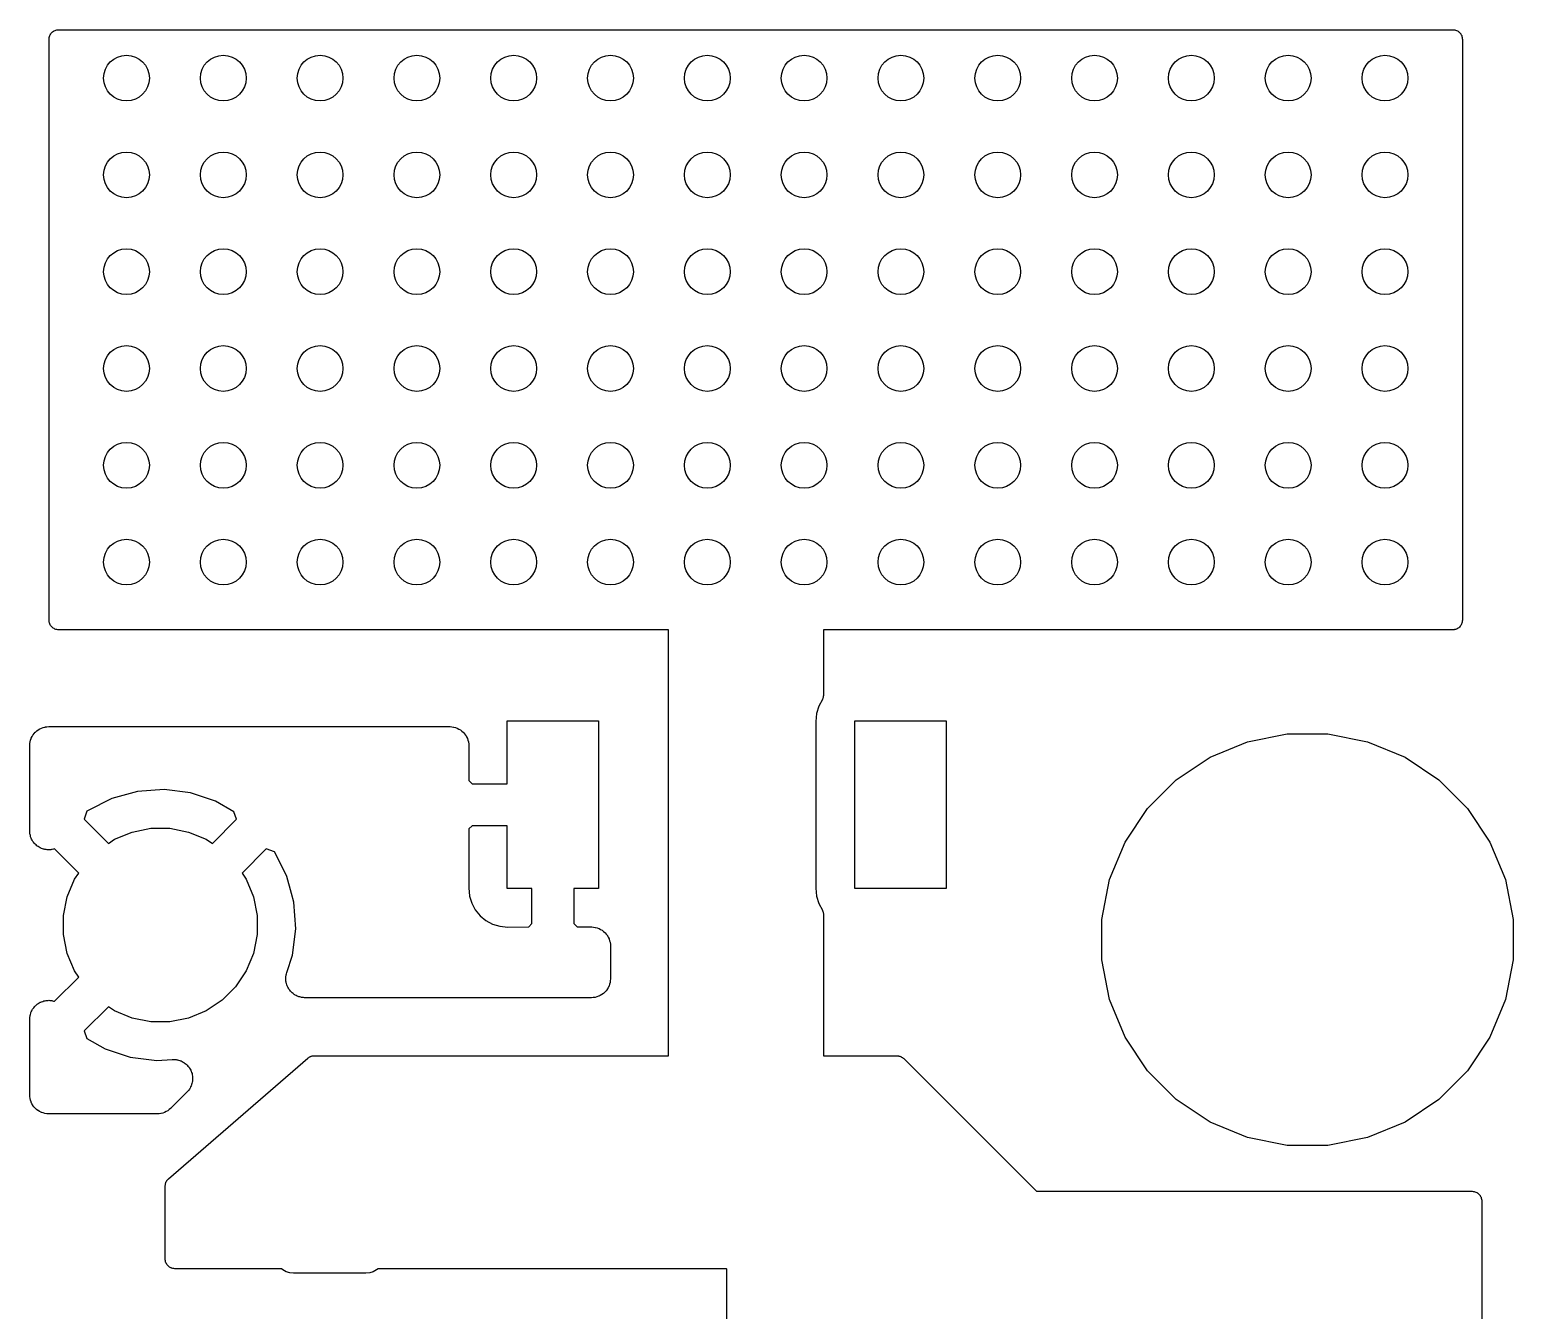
# Model space of a CAD drawing. Extents: x 3.02 to 5.79, y -2.33 to -0.9.
# Drawn here: x 5.02 to 5.786, y -1.581 to -0.92 of the extents above; entities that cross this region are included whole.
import ezdxf

# ---------------------------------------------------------------- set-up
doc = ezdxf.new("R2010")
doc.units = 0
doc.header["$MEASUREMENT"] = 0
doc.layers.add('BLACK', color=7, linetype='CONTINUOUS')

msp = doc.modelspace()

# ---------------------------------------------------------------- linework, layer by layer
at = {"layer": 'BLACK', "linetype": 'CONTINUOUS'}
for p, q in [((5.03, -0.92493), (5.03005, -0.92446)), ((5.03, -0.92496), (5.03, -0.92493)), ((5.03, -0.92497), (5.03, -0.92496)), ((5.03, -0.925), (5.03, -0.92497)), ((5.03, -0.92497), (5.03, -0.92497)), ((5.03, -1.225), (5.03, -0.925)), ((5.03005, -0.92446), (5.0301, -0.924)), ((5.0301, -0.924), (5.03011, -0.92398)), ((5.03011, -0.92396), (5.03025, -0.92351)), ((5.03011, -0.92398), (5.03011, -0.92396)), ((5.03025, -0.92351), (5.03039, -0.92306)), ((5.03039, -0.92306), (5.0304, -0.92305)), ((5.0304, -0.92303), (5.03063, -0.92262)), ((5.0304, -0.92305), (5.0304, -0.92303)), ((5.03063, -0.92262), (5.03085, -0.9222)), ((5.03085, -0.9222), (5.03087, -0.92219)), ((5.03087, -0.92217), (5.03118, -0.92182)), ((5.03087, -0.92219), (5.03087, -0.92217)), ((5.03118, -0.92182), (5.03148, -0.92145)), ((5.03148, -0.92145), (5.03149, -0.92144)), ((5.03149, -0.92144), (5.0315, -0.92143)), ((5.0315, -0.92143), (5.03187, -0.92113)), ((5.03187, -0.92113), (5.03223, -0.92083)), ((5.03223, -0.92083), (5.03225, -0.92083)), ((5.03225, -0.92083), (5.03226, -0.92082)), ((5.03226, -0.92082), (5.03268, -0.9206)), ((5.03268, -0.9206), (5.03309, -0.92038)), ((5.03309, -0.92038), (5.03311, -0.92037)), ((5.03311, -0.92037), (5.03313, -0.92036)), ((5.03313, -0.92036), (5.03358, -0.92023)), ((5.03358, -0.92023), (5.03403, -0.92009)), ((5.03403, -0.92009), (5.03405, -0.92009)), ((5.03405, -0.92009), (5.03406, -0.92009)), ((5.03406, -0.92009), (5.03453, -0.92005)), ((5.03453, -0.92005), (5.035, -0.92)), ((5.035, -0.92), (5.755, -0.92)), ((5.755, -0.92), (5.75503, -0.92)), ((5.75503, -0.92), (5.75503, -0.92)), ((5.75503, -0.92), (5.75504, -0.92)), ((5.75504, -0.92), (5.75507, -0.92)), ((5.75507, -0.92), (5.75554, -0.92005)), ((5.75554, -0.92005), (5.75601, -0.9201)), ((5.75601, -0.9201), (5.75602, -0.92011)), ((5.75602, -0.92011), (5.75604, -0.92011)), ((5.75604, -0.92011), (5.75649, -0.92025)), ((5.75649, -0.92025), (5.75694, -0.92039)), ((5.75694, -0.92039), (5.75695, -0.9204)), ((5.75695, -0.9204), (5.75697, -0.9204)), ((5.75697, -0.9204), (5.75738, -0.92063)), ((5.75738, -0.92063), (5.7578, -0.92085)), ((5.7578, -0.92085), (5.75781, -0.92087)), ((5.75781, -0.92087), (5.75782, -0.92087)), ((5.75782, -0.92087), (5.75818, -0.92118)), ((5.75818, -0.92118), (5.75855, -0.92148)), ((5.75855, -0.92148), (5.75856, -0.92149)), ((5.75856, -0.92149), (5.75857, -0.9215)), ((5.75857, -0.9215), (5.75887, -0.92187)), ((5.75887, -0.92187), (5.75916, -0.92223)), ((5.75916, -0.92223), (5.75917, -0.92225)), ((5.75917, -0.92225), (5.75918, -0.92226)), ((5.75918, -0.92226), (5.7594, -0.92268)), ((5.7594, -0.92268), (5.75962, -0.92309)), ((5.75962, -0.92309), (5.75963, -0.92311)), ((5.75963, -0.92311), (5.75964, -0.92313)), ((5.75964, -0.92313), (5.75977, -0.92358)), ((5.75977, -0.92358), (5.7599, -0.92403)), ((5.7599, -0.92403), (5.75991, -0.92405)), ((5.75991, -0.92405), (5.75991, -0.92406)), ((5.75991, -0.92406), (5.75995, -0.92453)), ((5.75995, -0.92453), (5.76, -0.925)), ((5.76, -0.925), (5.76, -1.225)), ((5.03005, -1.22547), (5.03, -1.225)), ((5.03009, -1.22594), (5.03005, -1.22547)), ((5.03009, -1.22595), (5.03009, -1.22594)), ((5.0301, -1.22597), (5.03009, -1.22595)), ((5.03023, -1.22642), (5.0301, -1.22597)), ((5.75989, -1.22604), (5.75975, -1.22649)), ((5.7599, -1.22601), (5.75989, -1.22602)), ((5.75989, -1.22602), (5.75989, -1.22604)), ((5.75995, -1.22554), (5.7599, -1.22601)), ((5.76, -1.22507), (5.75995, -1.22554)), ((5.76, -1.225), (5.76, -1.22503)), ((5.76, -1.22503), (5.76, -1.22503)), ((5.76, -1.22503), (5.76, -1.22504)), ((5.76, -1.22504), (5.76, -1.22507)), ((5.03036, -1.22687), (5.03023, -1.22642)), ((5.03037, -1.22689), (5.03036, -1.22687)), ((5.03038, -1.22691), (5.03037, -1.22689)), ((5.0306, -1.22732), (5.03038, -1.22691)), ((5.03082, -1.22774), (5.0306, -1.22732)), ((5.03083, -1.22775), (5.03082, -1.22774)), ((5.03084, -1.22777), (5.03083, -1.22775)), ((5.03113, -1.22813), (5.03084, -1.22777)), ((5.03143, -1.2285), (5.03113, -1.22813)), ((5.03144, -1.22851), (5.03143, -1.2285)), ((5.03145, -1.22852), (5.03144, -1.22851)), ((5.03182, -1.22882), (5.03145, -1.22852)), ((5.03218, -1.22913), (5.03182, -1.22882)), ((5.03219, -1.22913), (5.03218, -1.22913)), ((5.0322, -1.22915), (5.03219, -1.22913)), ((5.03262, -1.22937), (5.0322, -1.22915)), ((5.03303, -1.2296), (5.03262, -1.22937)), ((5.03305, -1.2296), (5.03303, -1.2296)), ((5.03306, -1.22961), (5.03305, -1.2296)), ((5.03351, -1.22975), (5.03306, -1.22961)), ((5.03396, -1.22989), (5.03351, -1.22975)), ((5.03398, -1.22989), (5.03396, -1.22989)), ((5.03399, -1.2299), (5.03398, -1.22989)), ((5.03446, -1.22995), (5.03399, -1.2299)), ((5.03493, -1.23), (5.03446, -1.22995)), ((5.03496, -1.23), (5.03493, -1.23)), ((5.03497, -1.23), (5.03496, -1.23)), ((5.035, -1.23), (5.03497, -1.23)), ((5.03497, -1.23), (5.03497, -1.23)), ((5.34975, -1.23), (5.035, -1.23)), ((5.34998, -1.23002), (5.34975, -1.23)), ((5.35, -1.23025), (5.34998, -1.23002)), ((5.35, -1.44975), (5.35, -1.23025)), ((5.43002, -1.23002), (5.43, -1.23025)), ((5.43, -1.23025), (5.43, -1.26357)), ((5.43025, -1.23), (5.43002, -1.23002)), ((5.755, -1.23), (5.43025, -1.23)), ((5.75547, -1.22995), (5.755, -1.23)), ((5.75594, -1.22991), (5.75547, -1.22995)), ((5.75595, -1.22991), (5.75594, -1.22991)), ((5.75597, -1.2299), (5.75595, -1.22991)), ((5.75642, -1.22977), (5.75597, -1.2299)), ((5.75687, -1.22964), (5.75642, -1.22977)), ((5.75689, -1.22963), (5.75687, -1.22964)), ((5.75691, -1.22962), (5.75689, -1.22963)), ((5.75732, -1.2294), (5.75691, -1.22962)), ((5.75774, -1.22918), (5.75732, -1.2294)), ((5.75775, -1.22917), (5.75774, -1.22918)), ((5.75777, -1.22916), (5.75775, -1.22917)), ((5.75813, -1.22887), (5.75777, -1.22916)), ((5.7585, -1.22857), (5.75813, -1.22887)), ((5.75851, -1.22856), (5.7585, -1.22857)), ((5.75852, -1.22855), (5.75851, -1.22856)), ((5.75882, -1.22818), (5.75852, -1.22855)), ((5.75913, -1.22782), (5.75882, -1.22818)), ((5.75915, -1.2278), (5.75913, -1.22781)), ((5.75913, -1.22781), (5.75913, -1.22782)), ((5.75937, -1.22738), (5.75915, -1.2278)), ((5.7596, -1.22697), (5.75937, -1.22738)), ((5.75961, -1.22694), (5.7596, -1.22695)), ((5.7596, -1.22695), (5.7596, -1.22697)), ((5.75975, -1.22649), (5.75961, -1.22694)), ((5.42992, -1.26433), (5.42989, -1.26461)), ((5.42998, -1.26407), (5.42992, -1.26433)), ((5.43, -1.26364), (5.42998, -1.26385)), ((5.42998, -1.26385), (5.42998, -1.26407)), ((5.43, -1.26357), (5.43, -1.26364)), ((5.42757, -1.26936), (5.42643, -1.27313)), ((5.42941, -1.26592), (5.42757, -1.26936)), ((5.42949, -1.26572), (5.42941, -1.26592)), ((5.4296, -1.26554), (5.42949, -1.26572)), ((5.42968, -1.26528), (5.4296, -1.26554)), ((5.42978, -1.26502), (5.42968, -1.26528)), ((5.42983, -1.26481), (5.42978, -1.26502)), ((5.42989, -1.26461), (5.42983, -1.26481)), ((5.26661, -1.30953), (5.26661, -1.27705)), ((5.26661, -1.27705), (5.31386, -1.27705)), ((5.31386, -1.27705), (5.31386, -1.36366)), ((5.42643, -1.27313), (5.42602, -1.27729)), ((5.42602, -1.27729), (5.42602, -1.36342)), ((5.44614, -1.36366), (5.44614, -1.27705)), ((5.44614, -1.27705), (5.49339, -1.27705)), ((5.49339, -1.27705), (5.49339, -1.36366)), ((5.02022, -1.2878), (5.0205, -1.28691)), ((5.0205, -1.28691), (5.02077, -1.28603)), ((5.02077, -1.28603), (5.02079, -1.286)), ((5.02079, -1.286), (5.0208, -1.28597)), ((5.0208, -1.28597), (5.02124, -1.28515)), ((5.02124, -1.28515), (5.02168, -1.28434)), ((5.02168, -1.28434), (5.0217, -1.28431)), ((5.0217, -1.28431), (5.02172, -1.28428)), ((5.02172, -1.28428), (5.02232, -1.28357)), ((5.02232, -1.28357), (5.02291, -1.28286)), ((5.02291, -1.28286), (5.02293, -1.28284)), ((5.02293, -1.28284), (5.02296, -1.28281)), ((5.02296, -1.28281), (5.02368, -1.28223)), ((5.02368, -1.28223), (5.0244, -1.28164)), ((5.0244, -1.28164), (5.02443, -1.28163)), ((5.02443, -1.28163), (5.02445, -1.28161)), ((5.02445, -1.28161), (5.02527, -1.28118)), ((5.02527, -1.28118), (5.02609, -1.28074)), ((5.02609, -1.28074), (5.02612, -1.28073)), ((5.02612, -1.28073), (5.02616, -1.28072)), ((5.02616, -1.28072), (5.02704, -1.28046)), ((5.02704, -1.28046), (5.02793, -1.28019)), ((5.02793, -1.28019), (5.02797, -1.28018)), ((5.02797, -1.28018), (5.028, -1.28017)), ((5.028, -1.28017), (5.02892, -1.28009)), ((5.02892, -1.28009), (5.02984, -1.28)), ((5.02984, -1.28), (5.237, -1.28)), ((5.237, -1.28), (5.23702, -1.28)), ((5.23702, -1.28), (5.23702, -1.28)), ((5.23702, -1.28), (5.23703, -1.28)), ((5.23703, -1.28), (5.23713, -1.28)), ((5.23713, -1.28), (5.23804, -1.2801)), ((5.23804, -1.2801), (5.23894, -1.28019)), ((5.23894, -1.28019), (5.23899, -1.28021)), ((5.23899, -1.28021), (5.23904, -1.28022)), ((5.23904, -1.28022), (5.23991, -1.28049)), ((5.23991, -1.28049), (5.24077, -1.28075)), ((5.24077, -1.28075), (5.24082, -1.28078)), ((5.24082, -1.28078), (5.24087, -1.2808)), ((5.24087, -1.2808), (5.24167, -1.28123)), ((5.24167, -1.28123), (5.24247, -1.28166)), ((5.24247, -1.28166), (5.24251, -1.28169)), ((5.24251, -1.28169), (5.24256, -1.28172)), ((5.24256, -1.28172), (5.24325, -1.2823)), ((5.24325, -1.2823), (5.24395, -1.28288)), ((5.24395, -1.28288), (5.24399, -1.28292)), ((5.24399, -1.28292), (5.24403, -1.28296)), ((5.24403, -1.28296), (5.2446, -1.28366)), ((5.2446, -1.28366), (5.24517, -1.28436)), ((5.24517, -1.28436), (5.2452, -1.28441)), ((5.2452, -1.28441), (5.24523, -1.28445)), ((5.24523, -1.28445), (5.24565, -1.28526)), ((5.24565, -1.28526), (5.24608, -1.28605)), ((5.24608, -1.28605), (5.2461, -1.28611)), ((5.2461, -1.28611), (5.24612, -1.28616)), ((5.24612, -1.28616), (5.24638, -1.28702)), ((5.24638, -1.28702), (5.24664, -1.28789)), ((5.64899, -1.28779), (5.66953, -1.2837)), ((5.66953, -1.2837), (5.69047, -1.2837)), ((5.69047, -1.2837), (5.71101, -1.28779)), ((5.02, -1.28971), (5.0201, -1.28878)), ((5.02, -1.28977), (5.02, -1.28971)), ((5.02, -1.28978), (5.02, -1.28977)), ((5.02, -1.28977), (5.02, -1.28977)), ((5.02, -1.28984), (5.02, -1.28978)), ((5.02, -1.33381), (5.02, -1.28984)), ((5.0201, -1.28878), (5.0202, -1.28786)), ((5.0202, -1.28786), (5.02021, -1.28783)), ((5.02021, -1.28783), (5.02022, -1.2878)), ((5.24664, -1.28789), (5.24665, -1.28795)), ((5.24665, -1.28795), (5.24666, -1.288)), ((5.24666, -1.288), (5.24675, -1.2889)), ((5.24675, -1.2889), (5.24684, -1.2898)), ((5.24684, -1.2898), (5.24691, -1.30789)), ((5.62965, -1.2958), (5.64899, -1.28779)), ((5.71101, -1.28779), (5.73035, -1.2958)), ((5.61224, -1.30743), (5.62965, -1.2958)), ((5.73035, -1.2958), (5.74776, -1.30743)), ((5.24691, -1.30789), (5.24855, -1.30953)), ((5.24855, -1.30953), (5.26661, -1.30953)), ((5.59743, -1.32224), (5.61224, -1.30743)), ((5.74776, -1.30743), (5.76257, -1.32224)), ((5.06246, -1.31711), (5.04987, -1.32341)), ((5.0757, -1.31348), (5.06246, -1.31711)), ((5.08939, -1.3125), (5.0757, -1.31348)), ((5.10301, -1.31422), (5.08939, -1.3125)), ((5.11603, -1.31855), (5.10301, -1.31422)), ((5.0496, -1.32359), (5.04817, -1.32786)), ((5.04987, -1.32341), (5.0496, -1.32359)), ((5.12553, -1.32396), (5.11603, -1.31855)), ((5.12683, -1.32786), (5.12553, -1.32396)), ((5.5858, -1.33965), (5.59743, -1.32224)), ((5.76257, -1.32224), (5.7742, -1.33965)), ((5.04817, -1.32786), (5.06063, -1.34032)), ((5.07292, -1.33442), (5.08258, -1.3325)), ((5.08258, -1.3325), (5.09242, -1.3325)), ((5.09242, -1.3325), (5.10208, -1.33442)), ((5.11437, -1.34032), (5.12683, -1.32786)), ((5.24691, -1.33281), (5.24679, -1.3632)), ((5.24855, -1.33118), (5.24691, -1.33281)), ((5.26661, -1.33118), (5.24855, -1.33118)), ((5.26661, -1.36366), (5.26661, -1.33118)), ((5.02006, -1.33439), (5.02, -1.33381)), ((5.02007, -1.33498), (5.02006, -1.33439)), ((5.02015, -1.33534), (5.02007, -1.33498)), ((5.02019, -1.33572), (5.02015, -1.33534)), ((5.02036, -1.33628), (5.02019, -1.33572)), ((5.02048, -1.33685), (5.02036, -1.33628)), ((5.02063, -1.3372), (5.02048, -1.33685)), ((5.02074, -1.33756), (5.02063, -1.3372)), ((5.02102, -1.33808), (5.02074, -1.33756)), ((5.02125, -1.33861), (5.02102, -1.33808)), ((5.02147, -1.33892), (5.02125, -1.33861)), ((5.02164, -1.33925), (5.02147, -1.33892)), ((5.02202, -1.33971), (5.02164, -1.33925)), ((5.02235, -1.34019), (5.02202, -1.33971)), ((5.02262, -1.34045), (5.02235, -1.34019)), ((5.02286, -1.34074), (5.02262, -1.34045)), ((5.02331, -1.34112), (5.02286, -1.34074)), ((5.06063, -1.34032), (5.06382, -1.33819)), ((5.06382, -1.33819), (5.07292, -1.33442)), ((5.10208, -1.33442), (5.11118, -1.33819)), ((5.11118, -1.33819), (5.11437, -1.34032)), ((5.57779, -1.35899), (5.5858, -1.33965)), ((5.7742, -1.33965), (5.78221, -1.35899)), ((5.02373, -1.34152), (5.02331, -1.34112)), ((5.02405, -1.34173), (5.02373, -1.34152)), ((5.02434, -1.34197), (5.02405, -1.34173)), ((5.02485, -1.34225), (5.02434, -1.34197)), ((5.02535, -1.34256), (5.02485, -1.34225)), ((5.0257, -1.3427), (5.02535, -1.34256)), ((5.02603, -1.34288), (5.0257, -1.3427)), ((5.02659, -1.34305), (5.02603, -1.34288)), ((5.02713, -1.34327), (5.02659, -1.34305)), ((5.0275, -1.34334), (5.02713, -1.34327)), ((5.02786, -1.34345), (5.0275, -1.34334)), ((5.02845, -1.34351), (5.02786, -1.34345)), ((5.02902, -1.34362), (5.02845, -1.34351)), ((5.0294, -1.34361), (5.02902, -1.34362)), ((5.02977, -1.34365), (5.0294, -1.34361)), ((5.03036, -1.3436), (5.02977, -1.34365)), ((5.03095, -1.34359), (5.03036, -1.3436)), ((5.03131, -1.34351), (5.03095, -1.34359)), ((5.03169, -1.34347), (5.03131, -1.34351)), ((5.03225, -1.34331), (5.03169, -1.34347)), ((5.03282, -1.34319), (5.03225, -1.34331)), ((5.03286, -1.34317), (5.03282, -1.34319)), ((5.04532, -1.35563), (5.03286, -1.34317)), ((5.14214, -1.34317), (5.12968, -1.35563)), ((5.14641, -1.3446), (5.14214, -1.34317)), ((5.14659, -1.34487), (5.14641, -1.3446)), ((5.15289, -1.35746), (5.14659, -1.34487)), ((5.04319, -1.35882), (5.04532, -1.35563)), ((5.12968, -1.35563), (5.13181, -1.35882)), ((5.03942, -1.36792), (5.04319, -1.35882)), ((5.13181, -1.35882), (5.13558, -1.36792)), ((5.15531, -1.36626), (5.15289, -1.35746)), ((5.24679, -1.3632), (5.24721, -1.36752)), ((5.27941, -1.36366), (5.26661, -1.36366)), ((5.27941, -1.38173), (5.27941, -1.36366)), ((5.31386, -1.36366), (5.30106, -1.36366)), ((5.30106, -1.36366), (5.30106, -1.38173)), ((5.42602, -1.36342), (5.42643, -1.36758)), ((5.49339, -1.36366), (5.44614, -1.36366)), ((5.5737, -1.37953), (5.57779, -1.35899)), ((5.78221, -1.35899), (5.7863, -1.37953)), ((5.0375, -1.37758), (5.03942, -1.36792)), ((5.13558, -1.36792), (5.1375, -1.37758)), ((5.15652, -1.3707), (5.15531, -1.36626)), ((5.1575, -1.38439), (5.15652, -1.3707)), ((5.24721, -1.36752), (5.24834, -1.37123)), ((5.24834, -1.37123), (5.25017, -1.37465)), ((5.42643, -1.36758), (5.42757, -1.37135)), ((5.42757, -1.37135), (5.42941, -1.37478)), ((5.0375, -1.38742), (5.0375, -1.37758)), ((5.1375, -1.37758), (5.1375, -1.38742)), ((5.25017, -1.37465), (5.25263, -1.37765)), ((5.25263, -1.37765), (5.25562, -1.38011)), ((5.42941, -1.37478), (5.42944, -1.37485)), ((5.42944, -1.37485), (5.42952, -1.37505)), ((5.42952, -1.37505), (5.42962, -1.37524)), ((5.42962, -1.37524), (5.4297, -1.3755)), ((5.4297, -1.3755), (5.4298, -1.37575)), ((5.4298, -1.37575), (5.42984, -1.37596)), ((5.42984, -1.37596), (5.4299, -1.37617)), ((5.4299, -1.37617), (5.42993, -1.37644)), ((5.42993, -1.37644), (5.42998, -1.37671)), ((5.42998, -1.37671), (5.42998, -1.37693)), ((5.42998, -1.37693), (5.43, -1.37714)), ((5.43, -1.37714), (5.43, -1.44975)), ((5.15578, -1.39801), (5.1575, -1.38439)), ((5.25562, -1.38011), (5.25904, -1.38194)), ((5.25904, -1.38194), (5.26276, -1.38306)), ((5.26276, -1.38306), (5.26705, -1.38348)), ((5.26705, -1.38348), (5.27776, -1.38338)), ((5.27776, -1.38338), (5.27941, -1.38173)), ((5.30106, -1.38173), (5.30272, -1.38338)), ((5.30272, -1.38338), (5.31025, -1.38346)), ((5.31025, -1.38346), (5.31039, -1.38346)), ((5.31039, -1.38346), (5.31126, -1.38356)), ((5.31126, -1.38356), (5.31214, -1.38366)), ((5.31214, -1.38366), (5.31221, -1.38368)), ((5.31221, -1.38368), (5.31229, -1.38369)), ((5.31229, -1.38369), (5.31313, -1.38396)), ((5.31313, -1.38396), (5.31397, -1.38422)), ((5.31397, -1.38422), (5.31404, -1.38426)), ((5.31404, -1.38426), (5.31412, -1.38429)), ((5.31412, -1.38429), (5.31489, -1.38472)), ((5.31489, -1.38472), (5.31566, -1.38514)), ((5.31566, -1.38514), (5.31572, -1.38519)), ((5.31572, -1.38519), (5.31579, -1.38523)), ((5.31579, -1.38523), (5.31646, -1.3858)), ((5.31646, -1.3858), (5.31714, -1.38636)), ((5.31714, -1.38636), (5.31719, -1.38642)), ((5.31719, -1.38642), (5.31725, -1.38648)), ((5.31725, -1.38648), (5.3178, -1.38717)), ((5.5737, -1.40047), (5.5737, -1.37953)), ((5.7863, -1.37953), (5.7863, -1.40047)), ((5.03942, -1.39708), (5.0375, -1.38742)), ((5.1375, -1.38742), (5.13558, -1.39708)), ((5.3178, -1.38717), (5.31836, -1.38785)), ((5.31836, -1.38785), (5.31839, -1.38792)), ((5.31839, -1.38792), (5.31844, -1.38799)), ((5.31844, -1.38799), (5.31884, -1.38877)), ((5.31884, -1.38877), (5.31926, -1.38955)), ((5.31926, -1.38955), (5.31928, -1.38962)), ((5.31928, -1.38962), (5.31932, -1.3897)), ((5.31932, -1.3897), (5.31956, -1.39054)), ((5.31956, -1.39054), (5.31981, -1.39139)), ((5.31981, -1.39139), (5.31982, -1.39147)), ((5.31982, -1.39147), (5.31984, -1.39154)), ((5.31984, -1.39154), (5.31991, -1.39242)), ((5.31991, -1.39242), (5.32, -1.3933)), ((5.32, -1.3933), (5.32, -1.41016)), ((5.04319, -1.40618), (5.03942, -1.39708)), ((5.13558, -1.39708), (5.13181, -1.40618)), ((5.15277, -1.40705), (5.15578, -1.39801)), ((5.57779, -1.42101), (5.5737, -1.40047)), ((5.7863, -1.40047), (5.78221, -1.42101)), ((5.03286, -1.42183), (5.04532, -1.40937)), ((5.04532, -1.40937), (5.04319, -1.40618)), ((5.13181, -1.40618), (5.12634, -1.41437)), ((5.15227, -1.41009), (5.15233, -1.40951)), ((5.15233, -1.40951), (5.15235, -1.40892)), ((5.15235, -1.40892), (5.15243, -1.40855)), ((5.15243, -1.40855), (5.15247, -1.40818)), ((5.15247, -1.40818), (5.15264, -1.40762)), ((5.15264, -1.40762), (5.15277, -1.40705)), ((5.12634, -1.41437), (5.11937, -1.42134)), ((5.1523, -1.41046), (5.15227, -1.41009)), ((5.15229, -1.41084), (5.1523, -1.41046)), ((5.15239, -1.41142), (5.15229, -1.41084)), ((5.15244, -1.412), (5.15239, -1.41142)), ((5.15255, -1.41236), (5.15244, -1.412)), ((5.15261, -1.41273), (5.15255, -1.41236)), ((5.15282, -1.41328), (5.15261, -1.41273)), ((5.15299, -1.41384), (5.15282, -1.41328)), ((5.15316, -1.41418), (5.15299, -1.41384)), ((5.15329, -1.41453), (5.15316, -1.41418)), ((5.1536, -1.41503), (5.15329, -1.41453)), ((5.15388, -1.41555), (5.1536, -1.41503)), ((5.15411, -1.41584), (5.15388, -1.41555)), ((5.15431, -1.41616), (5.15411, -1.41584)), ((5.15471, -1.41659), (5.15431, -1.41616)), ((5.15508, -1.41704), (5.15471, -1.41659)), ((5.15537, -1.41729), (5.15508, -1.41704)), ((5.15563, -1.41756), (5.15537, -1.41729)), ((5.1561, -1.4179), (5.15563, -1.41756)), ((5.31704, -1.41719), (5.31632, -1.41777)), ((5.31707, -1.41716), (5.31704, -1.41719)), ((5.31709, -1.41714), (5.31707, -1.41716)), ((5.31768, -1.41643), (5.31709, -1.41714)), ((5.31828, -1.41572), (5.31768, -1.41643)), ((5.3183, -1.41569), (5.31828, -1.41572)), ((5.31832, -1.41566), (5.3183, -1.41569)), ((5.31876, -1.41485), (5.31832, -1.41566)), ((5.3192, -1.41403), (5.31876, -1.41485)), ((5.31921, -1.414), (5.3192, -1.41403)), ((5.31923, -1.41397), (5.31921, -1.414)), ((5.3195, -1.41309), (5.31923, -1.41397)), ((5.31978, -1.4122), (5.3195, -1.41309)), ((5.31979, -1.41217), (5.31978, -1.4122)), ((5.3198, -1.41214), (5.31979, -1.41217)), ((5.3199, -1.41122), (5.3198, -1.41214)), ((5.32, -1.41029), (5.3199, -1.41122)), ((5.32, -1.41016), (5.32, -1.41022)), ((5.32, -1.41022), (5.32, -1.41023)), ((5.32, -1.41023), (5.32, -1.41023)), ((5.32, -1.41023), (5.32, -1.41029)), ((5.02172, -1.42563), (5.0221, -1.42518)), ((5.0221, -1.42518), (5.02244, -1.42471)), ((5.02244, -1.42471), (5.02271, -1.42445)), ((5.02271, -1.42445), (5.02296, -1.42416)), ((5.02296, -1.42416), (5.02341, -1.42379)), ((5.02341, -1.42379), (5.02384, -1.42339)), ((5.02384, -1.42339), (5.02416, -1.42319)), ((5.02416, -1.42319), (5.02445, -1.42296)), ((5.02445, -1.42296), (5.02497, -1.42269)), ((5.02497, -1.42269), (5.02547, -1.42237)), ((5.02547, -1.42237), (5.02582, -1.42224)), ((5.02582, -1.42224), (5.02616, -1.42207)), ((5.02616, -1.42207), (5.02672, -1.4219)), ((5.02672, -1.4219), (5.02727, -1.42169)), ((5.02727, -1.42169), (5.02764, -1.42163)), ((5.02764, -1.42163), (5.028, -1.42153)), ((5.028, -1.42153), (5.02858, -1.42147)), ((5.02858, -1.42147), (5.02916, -1.42137)), ((5.02916, -1.42137), (5.02954, -1.42139)), ((5.02954, -1.42139), (5.02991, -1.42135)), ((5.02991, -1.42135), (5.03049, -1.42141)), ((5.03049, -1.42141), (5.03108, -1.42143)), ((5.03108, -1.42143), (5.03145, -1.42151)), ((5.03145, -1.42151), (5.03182, -1.42155)), ((5.03182, -1.42155), (5.03238, -1.42173)), ((5.03238, -1.42173), (5.03286, -1.42183)), ((5.06063, -1.42468), (5.04817, -1.43714)), ((5.06382, -1.42681), (5.06063, -1.42468)), ((5.11937, -1.42134), (5.11118, -1.42681)), ((5.15655, -1.41828), (5.1561, -1.4179)), ((5.15688, -1.41846), (5.15655, -1.41828)), ((5.15719, -1.41868), (5.15688, -1.41846)), ((5.15772, -1.41892), (5.15719, -1.41868)), ((5.15823, -1.4192), (5.15772, -1.41892)), ((5.15859, -1.41932), (5.15823, -1.4192)), ((5.15894, -1.41947), (5.15859, -1.41932)), ((5.15951, -1.41961), (5.15894, -1.41947)), ((5.16006, -1.41978), (5.15951, -1.41961)), ((5.16044, -1.41983), (5.16006, -1.41978)), ((5.16081, -1.41991), (5.16044, -1.41983)), ((5.16139, -1.41993), (5.16081, -1.41991)), ((5.16197, -1.42), (5.16139, -1.41993)), ((5.16211, -1.42), (5.16197, -1.42)), ((5.31016, -1.42), (5.16211, -1.42)), ((5.31108, -1.41991), (5.31016, -1.42)), ((5.312, -1.41983), (5.31108, -1.41991)), ((5.31203, -1.41982), (5.312, -1.41983)), ((5.31207, -1.41981), (5.31203, -1.41982)), ((5.31296, -1.41954), (5.31207, -1.41981)), ((5.31384, -1.41928), (5.31296, -1.41954)), ((5.31388, -1.41927), (5.31384, -1.41928)), ((5.31391, -1.41926), (5.31388, -1.41927)), ((5.31473, -1.41882), (5.31391, -1.41926)), ((5.31555, -1.41839), (5.31473, -1.41882)), ((5.31557, -1.41837), (5.31555, -1.41839)), ((5.3156, -1.41836), (5.31557, -1.41837)), ((5.31632, -1.41777), (5.3156, -1.41836)), ((5.5858, -1.44035), (5.57779, -1.42101)), ((5.78221, -1.42101), (5.7742, -1.44035)), ((5.02, -1.43106), (5.02007, -1.43047)), ((5.02, -1.43119), (5.02, -1.43106)), ((5.02, -1.47016), (5.02, -1.43119)), ((5.02007, -1.43047), (5.02009, -1.42989)), ((5.02009, -1.42989), (5.02017, -1.42952)), ((5.02017, -1.42952), (5.02022, -1.42915)), ((5.02022, -1.42915), (5.02039, -1.42859)), ((5.02039, -1.42859), (5.02053, -1.42802)), ((5.02053, -1.42802), (5.02068, -1.42767)), ((5.02068, -1.42767), (5.0208, -1.42732)), ((5.0208, -1.42732), (5.02108, -1.4268)), ((5.02108, -1.4268), (5.02132, -1.42627)), ((5.02132, -1.42627), (5.02154, -1.42596)), ((5.02154, -1.42596), (5.02172, -1.42563)), ((5.07292, -1.43058), (5.06382, -1.42681)), ((5.08258, -1.4325), (5.07292, -1.43058)), ((5.09242, -1.4325), (5.08258, -1.4325)), ((5.10208, -1.43058), (5.09242, -1.4325)), ((5.11118, -1.42681), (5.10208, -1.43058)), ((5.04817, -1.43714), (5.04947, -1.44104)), ((5.59743, -1.45776), (5.5858, -1.44035)), ((5.7742, -1.44035), (5.76257, -1.45776)), ((5.04947, -1.44104), (5.05897, -1.44645)), ((5.05897, -1.44645), (5.07199, -1.45078)), ((5.07199, -1.45078), (5.08561, -1.4525)), ((5.08561, -1.4525), (5.09364, -1.45192)), ((5.09173, -1.5135), (5.16359, -1.45122)), ((5.09364, -1.45192), (5.09378, -1.45192)), ((5.09378, -1.45192), (5.09411, -1.45193)), ((5.09411, -1.45193), (5.09444, -1.4519)), ((5.09444, -1.4519), (5.09507, -1.45197)), ((5.09507, -1.45197), (5.09569, -1.45199)), ((5.09569, -1.45199), (5.09602, -1.45207)), ((5.09602, -1.45207), (5.09635, -1.45211)), ((5.09635, -1.45211), (5.09695, -1.4523)), ((5.09695, -1.4523), (5.09756, -1.45244)), ((5.09756, -1.45244), (5.09787, -1.45258)), ((5.09787, -1.45258), (5.09818, -1.45268)), ((5.09818, -1.45268), (5.09874, -1.45298)), ((5.09874, -1.45298), (5.09931, -1.45325)), ((5.09931, -1.45325), (5.09958, -1.45344)), ((5.09958, -1.45344), (5.09987, -1.4536)), ((5.09987, -1.4536), (5.10035, -1.454)), ((5.10035, -1.454), (5.10086, -1.45437)), ((5.10086, -1.45437), (5.10109, -1.45462)), ((5.10109, -1.45462), (5.10135, -1.45483)), ((5.10135, -1.45483), (5.10174, -1.45532)), ((5.10174, -1.45532), (5.10217, -1.45578)), ((5.10217, -1.45578), (5.10235, -1.45606)), ((5.16359, -1.45122), (5.16364, -1.45118)), ((5.16364, -1.45118), (5.16388, -1.45102)), ((5.16388, -1.45102), (5.1641, -1.45084)), ((5.1641, -1.45084), (5.16428, -1.45074)), ((5.16428, -1.45074), (5.16445, -1.45062)), ((5.16445, -1.45062), (5.16471, -1.45051)), ((5.16471, -1.45051), (5.16496, -1.45038)), ((5.16496, -1.45038), (5.16516, -1.45032)), ((5.16516, -1.45032), (5.16534, -1.45024)), ((5.16534, -1.45024), (5.16562, -1.45018)), ((5.16562, -1.45018), (5.16589, -1.4501)), ((5.16589, -1.4501), (5.1661, -1.45008)), ((5.1661, -1.45008), (5.1663, -1.45003)), ((5.1663, -1.45003), (5.16658, -1.45003)), ((5.16658, -1.45003), (5.16687, -1.45)), ((5.16687, -1.45), (5.34975, -1.45)), ((5.34975, -1.45), (5.34998, -1.44998)), ((5.34998, -1.44998), (5.35, -1.44975)), ((5.43, -1.44975), (5.43002, -1.44998)), ((5.43002, -1.44998), (5.43025, -1.45)), ((5.43025, -1.45), (5.46793, -1.45)), ((5.46793, -1.45), (5.46795, -1.45)), ((5.46795, -1.45), (5.46795, -1.45)), ((5.46795, -1.45), (5.46795, -1.45)), ((5.46795, -1.45), (5.468, -1.45)), ((5.468, -1.45), (5.46846, -1.45005)), ((5.46846, -1.45005), (5.46892, -1.4501)), ((5.46892, -1.4501), (5.46894, -1.45011)), ((5.46894, -1.45011), (5.46897, -1.45011)), ((5.46897, -1.45011), (5.46941, -1.45025)), ((5.46941, -1.45025), (5.46985, -1.45038)), ((5.46985, -1.45038), (5.46987, -1.4504)), ((5.46987, -1.4504), (5.4699, -1.4504)), ((5.4699, -1.4504), (5.4703, -1.45063)), ((5.4703, -1.45063), (5.47071, -1.45085)), ((5.47071, -1.45085), (5.47073, -1.45086)), ((5.47073, -1.45086), (5.47075, -1.45087)), ((5.47075, -1.45087), (5.47111, -1.45117)), ((5.47111, -1.45117), (5.47146, -1.45146)), ((5.47146, -1.45146), (5.53983, -1.51983)), ((5.10235, -1.45606), (5.10256, -1.45632)), ((5.10256, -1.45632), (5.10285, -1.45688)), ((5.10285, -1.45688), (5.10318, -1.45741)), ((5.10318, -1.45741), (5.1033, -1.45773)), ((5.1033, -1.45773), (5.10345, -1.45802)), ((5.10345, -1.45802), (5.10363, -1.45863)), ((5.10363, -1.45863), (5.10385, -1.45921)), ((5.10385, -1.45921), (5.10391, -1.45954)), ((5.10391, -1.45954), (5.104, -1.45986)), ((5.10402, -1.46336), (5.10399, -1.46369)), ((5.104, -1.45986), (5.10406, -1.46049)), ((5.1041, -1.46303), (5.10402, -1.46336)), ((5.10406, -1.46049), (5.10416, -1.46111)), ((5.10412, -1.4624), (5.1041, -1.46303)), ((5.10418, -1.46178), (5.10412, -1.4624)), ((5.10416, -1.46111), (5.10415, -1.46144)), ((5.10415, -1.46144), (5.10418, -1.46178)), ((5.61224, -1.47257), (5.59743, -1.45776)), ((5.76257, -1.45776), (5.74776, -1.47257)), ((5.02009, -1.47108), (5.02, -1.47016)), ((5.02017, -1.472), (5.02009, -1.47108)), ((5.1013, -1.4687), (5.09288, -1.47712)), ((5.10151, -1.46844), (5.1013, -1.4687)), ((5.10175, -1.46821), (5.10151, -1.46844)), ((5.10212, -1.4677), (5.10175, -1.46821)), ((5.10252, -1.46722), (5.10212, -1.4677)), ((5.10268, -1.46692), (5.10252, -1.46722)), ((5.10287, -1.46665), (5.10268, -1.46692)), ((5.10313, -1.46608), (5.10287, -1.46665)), ((5.10343, -1.46552), (5.10313, -1.46608)), ((5.10352, -1.4652), (5.10343, -1.46552)), ((5.10366, -1.4649), (5.10352, -1.4652)), ((5.1038, -1.46429), (5.10366, -1.4649)), ((5.10399, -1.46369), (5.1038, -1.46429)), ((5.02018, -1.47203), (5.02017, -1.472)), ((5.02019, -1.47207), (5.02018, -1.47203)), ((5.02046, -1.47296), (5.02019, -1.47207)), ((5.02072, -1.47384), (5.02046, -1.47296)), ((5.02073, -1.47388), (5.02072, -1.47384)), ((5.02074, -1.47391), (5.02073, -1.47388)), ((5.02118, -1.47473), (5.02074, -1.47391)), ((5.02161, -1.47555), (5.02118, -1.47473)), ((5.02163, -1.47557), (5.02161, -1.47555)), ((5.02164, -1.4756), (5.02163, -1.47557)), ((5.02223, -1.47632), (5.02164, -1.4756)), ((5.02281, -1.47704), (5.02223, -1.47632)), ((5.02284, -1.47707), (5.02281, -1.47704)), ((5.02286, -1.47709), (5.02284, -1.47707)), ((5.02357, -1.47768), (5.02286, -1.47709)), ((5.02428, -1.47828), (5.02357, -1.47768)), ((5.02431, -1.4783), (5.02428, -1.47828)), ((5.02434, -1.47832), (5.02431, -1.4783)), ((5.02515, -1.47876), (5.02434, -1.47832)), ((5.02597, -1.4792), (5.02515, -1.47876)), ((5.09048, -1.47883), (5.08967, -1.47926)), ((5.09128, -1.47841), (5.09048, -1.47883)), ((5.09132, -1.47838), (5.09128, -1.47841)), ((5.09137, -1.47836), (5.09132, -1.47838)), ((5.09207, -1.47778), (5.09137, -1.47836)), ((5.09278, -1.47721), (5.09207, -1.47778)), ((5.09286, -1.47714), (5.09278, -1.47721)), ((5.09288, -1.47712), (5.09286, -1.47714)), ((5.09286, -1.47714), (5.09286, -1.47714)), ((5.09286, -1.47714), (5.09286, -1.47714)), ((5.62965, -1.4842), (5.61224, -1.47257)), ((5.74776, -1.47257), (5.73035, -1.4842)), ((5.026, -1.47921), (5.02597, -1.4792)), ((5.02603, -1.47923), (5.026, -1.47921)), ((5.02691, -1.4795), (5.02603, -1.47923)), ((5.0278, -1.47978), (5.02691, -1.4795)), ((5.02783, -1.47979), (5.0278, -1.47978)), ((5.02786, -1.4798), (5.02783, -1.47979)), ((5.02878, -1.4799), (5.02786, -1.4798)), ((5.02971, -1.48), (5.02878, -1.4799)), ((5.02977, -1.48), (5.02971, -1.48)), ((5.02978, -1.48), (5.02977, -1.48)), ((5.02977, -1.48), (5.02977, -1.48)), ((5.02984, -1.48), (5.02978, -1.48)), ((5.08592, -1.48), (5.02984, -1.48)), ((5.08683, -1.47991), (5.08592, -1.48)), ((5.08773, -1.47983), (5.08683, -1.47991)), ((5.08778, -1.47982), (5.08773, -1.47983)), ((5.08783, -1.47981), (5.08778, -1.47982)), ((5.08871, -1.47955), (5.08783, -1.47981)), ((5.08958, -1.4793), (5.08871, -1.47955)), ((5.08962, -1.47927), (5.08958, -1.4793)), ((5.08967, -1.47926), (5.08962, -1.47927)), ((5.64899, -1.49221), (5.62965, -1.4842)), ((5.73035, -1.4842), (5.71101, -1.49221)), ((5.66953, -1.4963), (5.64899, -1.49221)), ((5.71101, -1.49221), (5.69047, -1.4963)), ((5.69047, -1.4963), (5.66953, -1.4963)), ((5.09, -1.51721), (5.09002, -1.51706)), ((5.09, -1.51728), (5.09, -1.51721)), ((5.09001, -1.51691), (5.09007, -1.51658)), ((5.09002, -1.51706), (5.09001, -1.51691)), ((5.09007, -1.51658), (5.09011, -1.51624)), ((5.09011, -1.51624), (5.09016, -1.5161)), ((5.09016, -1.5161), (5.09018, -1.51595)), ((5.09018, -1.51595), (5.0903, -1.51563)), ((5.0903, -1.51563), (5.0904, -1.51531)), ((5.0904, -1.51531), (5.09048, -1.51518)), ((5.09048, -1.51518), (5.09053, -1.51504)), ((5.09053, -1.51504), (5.09071, -1.51475)), ((5.09071, -1.51475), (5.09087, -1.51446)), ((5.09087, -1.51446), (5.09097, -1.51434)), ((5.09097, -1.51434), (5.09105, -1.51421)), ((5.09105, -1.51421), (5.09129, -1.51397)), ((5.09129, -1.51397), (5.0915, -1.51371)), ((5.0915, -1.51371), (5.09162, -1.51362)), ((5.09162, -1.51362), (5.09173, -1.5135)), ((5.09, -1.555), (5.09, -1.51728)), ((5.53983, -1.51983), (5.54001, -1.51998)), ((5.54001, -1.51998), (5.54025, -1.52)), ((5.54025, -1.52), (5.765, -1.52)), ((5.765, -1.52), (5.76503, -1.52)), ((5.76503, -1.52), (5.76503, -1.52)), ((5.76503, -1.52), (5.76504, -1.52)), ((5.76504, -1.52), (5.76507, -1.52)), ((5.76507, -1.52), (5.76554, -1.52005)), ((5.76554, -1.52005), (5.76601, -1.5201)), ((5.76601, -1.5201), (5.76602, -1.52011)), ((5.76602, -1.52011), (5.76604, -1.52011)), ((5.76604, -1.52011), (5.76649, -1.52025)), ((5.76649, -1.52025), (5.76694, -1.52039)), ((5.76694, -1.52039), (5.76695, -1.5204)), ((5.76695, -1.5204), (5.76697, -1.5204)), ((5.76697, -1.5204), (5.76738, -1.52063)), ((5.76738, -1.52063), (5.7678, -1.52085)), ((5.7678, -1.52085), (5.76781, -1.52087)), ((5.76781, -1.52087), (5.76782, -1.52087)), ((5.76782, -1.52087), (5.76818, -1.52118)), ((5.76818, -1.52118), (5.76855, -1.52148)), ((5.76855, -1.52148), (5.76856, -1.52149)), ((5.76856, -1.52149), (5.76857, -1.5215)), ((5.76857, -1.5215), (5.76887, -1.52187)), ((5.76887, -1.52187), (5.76916, -1.52223)), ((5.76916, -1.52223), (5.76917, -1.52225)), ((5.76917, -1.52225), (5.76918, -1.52226)), ((5.76918, -1.52226), (5.7694, -1.52268)), ((5.7694, -1.52268), (5.76962, -1.52309)), ((5.76962, -1.52309), (5.76963, -1.52311)), ((5.76963, -1.52311), (5.76964, -1.52313)), ((5.76964, -1.52313), (5.76977, -1.52358)), ((5.76977, -1.52358), (5.7699, -1.52403)), ((5.7699, -1.52403), (5.76991, -1.52405)), ((5.76991, -1.52405), (5.76991, -1.52406)), ((5.76991, -1.52406), (5.76995, -1.52453)), ((5.76995, -1.52453), (5.77, -1.525)), ((5.77, -1.525), (5.77, -1.965)), ((5.09005, -1.55547), (5.09, -1.555)), ((5.09009, -1.55594), (5.09005, -1.55547)), ((5.09009, -1.55595), (5.09009, -1.55594)), ((5.0901, -1.55597), (5.09009, -1.55595)), ((5.09023, -1.55642), (5.0901, -1.55597)), ((5.09036, -1.55687), (5.09023, -1.55642)), ((5.09037, -1.55689), (5.09036, -1.55687)), ((5.09038, -1.55691), (5.09037, -1.55689)), ((5.0906, -1.55732), (5.09038, -1.55691)), ((5.09082, -1.55774), (5.0906, -1.55732)), ((5.09083, -1.55775), (5.09082, -1.55774)), ((5.09084, -1.55777), (5.09083, -1.55775)), ((5.09113, -1.55813), (5.09084, -1.55777)), ((5.09143, -1.5585), (5.09113, -1.55813)), ((5.09144, -1.55851), (5.09143, -1.5585)), ((5.09145, -1.55852), (5.09144, -1.55851)), ((5.09182, -1.55882), (5.09145, -1.55852)), ((5.09218, -1.55913), (5.09182, -1.55882)), ((5.09219, -1.55913), (5.09218, -1.55913)), ((5.0922, -1.55915), (5.09219, -1.55913)), ((5.09262, -1.55937), (5.0922, -1.55915)), ((5.09303, -1.5596), (5.09262, -1.55937)), ((5.09305, -1.5596), (5.09303, -1.5596)), ((5.09306, -1.55961), (5.09305, -1.5596)), ((5.09351, -1.55975), (5.09306, -1.55961)), ((5.09396, -1.55989), (5.09351, -1.55975)), ((5.09398, -1.55989), (5.09396, -1.55989)), ((5.09399, -1.5599), (5.09398, -1.55989)), ((5.09446, -1.55995), (5.09399, -1.5599)), ((5.09493, -1.56), (5.09446, -1.55995)), ((5.09496, -1.56), (5.09493, -1.56)), ((5.09497, -1.56), (5.09496, -1.56)), ((5.095, -1.56), (5.09497, -1.56)), ((5.09497, -1.56), (5.09497, -1.56)), ((5.15007, -1.56), (5.095, -1.56)), ((5.15083, -1.56062), (5.15007, -1.56)), ((5.15253, -1.56153), (5.15083, -1.56062)), ((5.15438, -1.56209), (5.15253, -1.56153)), ((5.1563, -1.56228), (5.15438, -1.56209)), ((5.1937, -1.56228), (5.1563, -1.56228)), ((5.19562, -1.56209), (5.1937, -1.56228)), ((5.19747, -1.56153), (5.19562, -1.56209)), ((5.19917, -1.56062), (5.19747, -1.56153)), ((5.19993, -1.56), (5.19917, -1.56062)), ((5.37975, -1.56), (5.19993, -1.56)), ((5.37998, -1.56002), (5.37975, -1.56)), ((5.38, -1.56025), (5.37998, -1.56002)), ((5.38, -1.715), (5.38, -1.56025))]:
    msp.add_line(p, q, dxfattribs=at)
at = {"layer": 'BLACK'}
for centre in [(5.07, -0.945), (5.12, -0.945), (5.17, -0.945), (5.22, -0.945), (5.27, -0.945), (5.32, -0.945), (5.37, -0.945), (5.42, -0.945), (5.47, -0.945), (5.52, -0.945), (5.57, -0.945), (5.62, -0.945), (5.67, -0.945), (5.72, -0.945), (5.07, -0.995), (5.12, -0.995), (5.17, -0.995), (5.22, -0.995), (5.27, -0.995), (5.32, -0.995), (5.37, -0.995), (5.42, -0.995), (5.47, -0.995), (5.52, -0.995), (5.57, -0.995), (5.62, -0.995), (5.67, -0.995), (5.72, -0.995), (5.07, -1.045), (5.12, -1.045), (5.17, -1.045), (5.22, -1.045), (5.27, -1.045), (5.32, -1.045), (5.37, -1.045), (5.42, -1.045), (5.47, -1.045), (5.52, -1.045), (5.57, -1.045), (5.62, -1.045), (5.67, -1.045), (5.72, -1.045), (5.07, -1.095), (5.12, -1.095), (5.17, -1.095), (5.22, -1.095), (5.27, -1.095), (5.32, -1.095), (5.37, -1.095), (5.42, -1.095), (5.47, -1.095), (5.52, -1.095), (5.57, -1.095), (5.62, -1.095), (5.67, -1.095), (5.72, -1.095), (5.07, -1.145), (5.12, -1.145), (5.17, -1.145), (5.22, -1.145), (5.27, -1.145), (5.32, -1.145), (5.37, -1.145), (5.42, -1.145), (5.47, -1.145), (5.52, -1.145), (5.57, -1.145), (5.62, -1.145), (5.67, -1.145), (5.72, -1.145), (5.07, -1.195), (5.12, -1.195), (5.17, -1.195), (5.22, -1.195), (5.27, -1.195), (5.32, -1.195), (5.37, -1.195), (5.42, -1.195), (5.47, -1.195), (5.52, -1.195), (5.57, -1.195), (5.62, -1.195), (5.67, -1.195), (5.72, -1.195)]:
    msp.add_circle(centre, 0.01181, dxfattribs=at)

doc.saveas('drawing.dxf')
